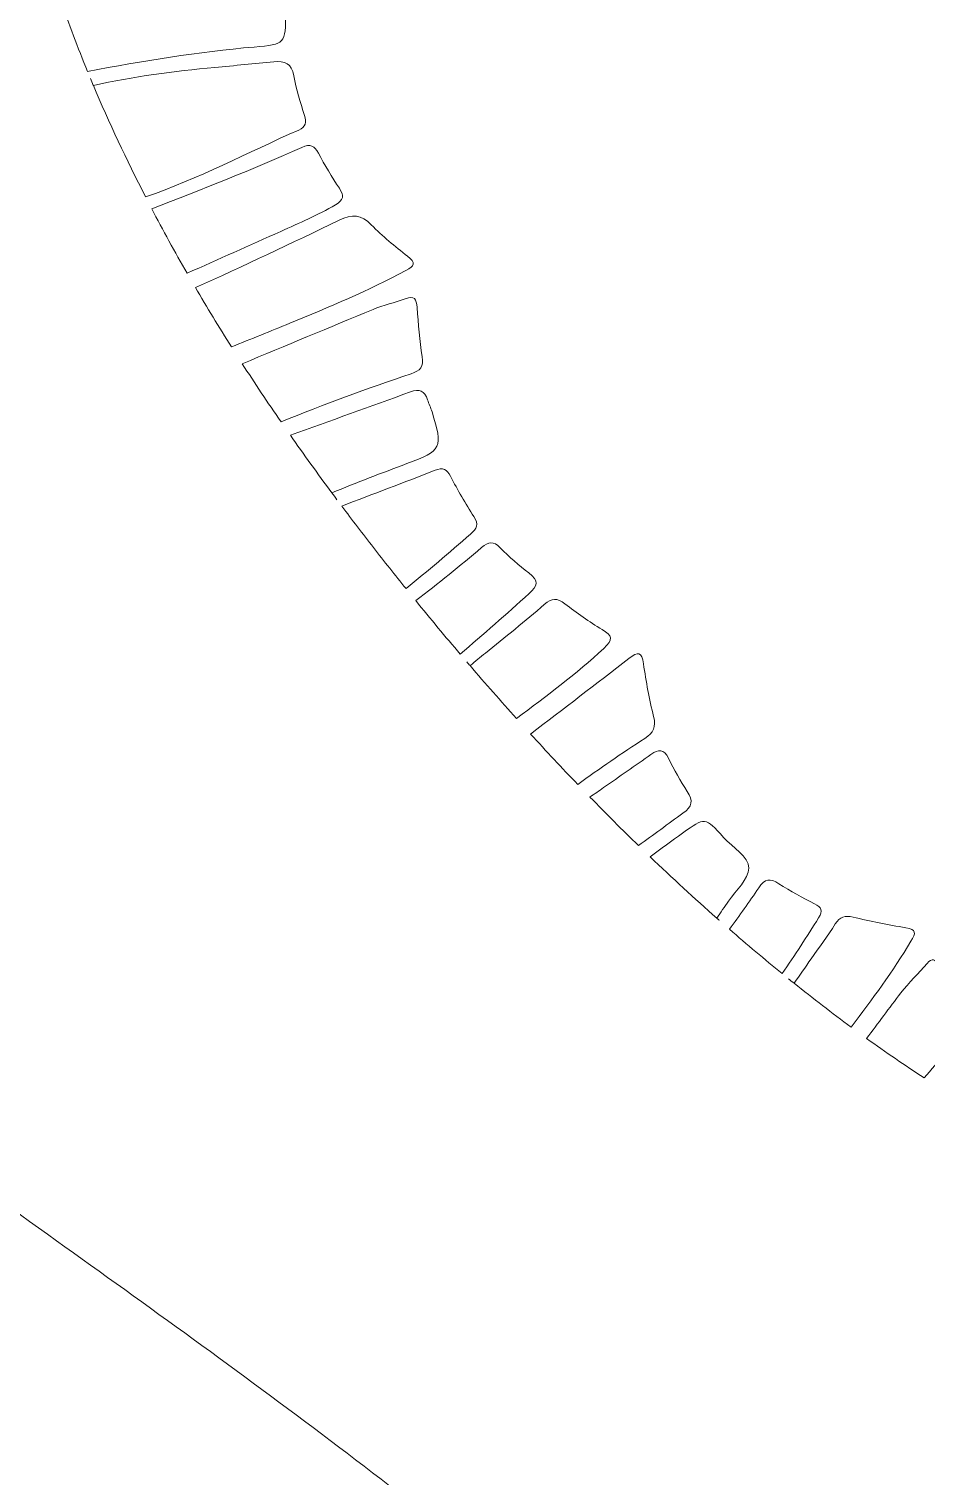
# Model space of a CAD drawing. Extents: x 705 to 8445, y -5934 to -84.
# Drawn here: x 1029.7 to 1254, y -4314.7 to -3952.6 of the extents above; entities that cross this region are included whole.
import ezdxf

# ---------------------------------------------------------------- set-up
doc = ezdxf.new("R2010")
doc.units = 0
doc.header["$MEASUREMENT"] = 0
doc.layers.add('Layer 1', color=7, linetype='Continuous')

# ---------------------------------------------------------------- blocks, each defined once
blk = doc.blocks.new('block 31')
at = {"layer": 'Layer 1', "lineweight": 0}
for points, knots in [([(2257.28, -3659.1), (2234.48, -3617.14), (2200.79, -3577.08), (2159.87, -3543.26), (2075.1, -3473.22), (1964.49, -3413.43), (1839.88, -3370.27), (1839.88, -3370.27), (1839.88, -3370.25), (1839.88, -3370.25), (1839.42, -3368.29), (1838.85, -3366.27), (1838.16, -3364.21), (1836.62, -3359.66), (1833.95, -3353.09), (1828.51, -3348.58), (1827.81, -3348), (1827.1, -3347.47), (1826.36, -3347), (1826.36, -3347), (1826.36, -3347), (1826.35, -3347), (1827.88, -3328.1), (1824.28, -3308.74), (1815.57, -3289.33), (1811.12, -3279.39), (1803.75, -3272.44), (1796.61, -3265.72), (1790.88, -3260.31), (1785.45, -3255.19), (1781.81, -3248.82), (1780.72, -3246.92), (1779.8, -3244.87), (1778.82, -3242.69), (1777.56, -3239.87), (1776.25, -3236.96), (1774.48, -3234.13), (1767.43, -3222.87), (1755.91, -3216.8), (1744.63, -3213.55), (1744.63, -3213.55), (1743.26, -3211.5), (1743.26, -3211.5), (1700.83, -3146.97), (1636.69, -3122.16), (1590.35, -3112.73), (1549.47, -3104.39), (1515.61, -3106.15), (1503.73, -3107.19), (1503.69, -3107.13), (1503.65, -3107.09), (1503.63, -3107.06), (1503.63, -3107.06), (1503.45, -3107.21), (1503.45, -3107.21), (1501.87, -3107.36), (1500.7, -3107.48), (1500, -3107.56), (1499.3, -3107.48), (1498.13, -3107.36), (1496.56, -3107.21), (1496.56, -3107.21), (1496.37, -3107.06), (1496.37, -3107.06), (1496.35, -3107.09), (1496.31, -3107.13), (1496.27, -3107.19), (1484.39, -3106.15), (1450.53, -3104.39), (1409.65, -3112.73), (1363.31, -3122.16), (1299.17, -3146.97), (1256.76, -3211.48), (1256.76, -3211.48), (1255.38, -3213.55), (1255.38, -3213.55), (1244.09, -3216.8), (1232.57, -3222.87), (1225.52, -3234.13), (1223.75, -3236.96), (1222.44, -3239.87), (1221.18, -3242.69), (1220.2, -3244.87), (1219.28, -3246.92), (1218.19, -3248.82), (1214.55, -3255.19), (1209.12, -3260.31), (1203.39, -3265.72), (1196.25, -3272.44), (1188.88, -3279.39), (1184.43, -3289.33), (1175.72, -3308.74), (1172.12, -3328.1), (1173.65, -3347), (1173.64, -3347), (1173.64, -3347), (1173.64, -3347), (1172.91, -3347.47), (1172.19, -3347.99), (1171.49, -3348.58), (1166.05, -3353.09), (1163.38, -3359.65), (1161.84, -3364.21), (1161.15, -3366.27), (1160.58, -3368.29), (1160.12, -3370.25), (1160.12, -3370.25), (1160.12, -3370.27), (1160.12, -3370.27), (1035.51, -3413.43), (924.9, -3473.22), (840.13, -3543.26), (799.22, -3577.08), (765.52, -3617.14), (742.72, -3659.1), (716.93, -3706.53), (704.78, -3755.81), (706.61, -3805.55), (708.34, -3852.44), (720.97, -3901.24), (744.18, -3950.56), (776.16, -4018.52), (826.78, -4084.15), (894.59, -4145.62), (939.27, -4186.12), (988.74, -4221.57), (1036.58, -4255.86), (1081.92, -4288.36), (1128.81, -4321.97), (1171.35, -4359.71), (1248.94, -4428.49), (1300.36, -4494.94), (1328.51, -4562.74), (1324.68, -4568.78), (1321.1, -4575.62), (1318.44, -4583.02), (1317.03, -4582.92), (1315.46, -4582.85), (1313.87, -4582.85), (1308, -4582.85), (1301.57, -4583.94), (1299.84, -4589.72), (1299.35, -4591.39), (1299.31, -4592.94), (1299.27, -4594.32), (1299.27, -4594.65), (1299.26, -4594.97), (1299.25, -4595.28), (1299.07, -4598.99), (1297.7, -4602.95), (1295.19, -4607.05), (1294.24, -4608.6), (1293.21, -4610.14), (1292.14, -4611.64), (1291.46, -4612.59), (1290.76, -4613.54), (1290.03, -4614.48), (1282.79, -4623.87), (1273.55, -4632.4), (1264.57, -4640.7), (1264.57, -4640.7), (1260.48, -4644.5), (1260.48, -4644.5), (1250.16, -4654.07), (1239.49, -4663.97), (1227.49, -4670.59), (1224.1, -4672.48), (1219.99, -4676.81), (1219.7, -4686.79), (1218.97, -4711.36), (1240.81, -4755.67), (1260.37, -4770.55), (1241.52, -4806.38), (1219.02, -4857.42), (1199.77, -4924.23), (1174.99, -5010.3), (1160.3, -5105.45), (1156.13, -5207.05), (1152.63, -5292.07), (1156.53, -5381.81), (1167.74, -5475.11), (1163.2, -5478.43), (1158.2, -5481.58), (1152.48, -5484.72), (1126.07, -5499.19), (1097.44, -5504.35), (1071.86, -5499.25), (1037.65, -5492.45), (1010.5, -5472.75), (991.16, -5440.72), (954.52, -5380.07), (953.85, -5285.76), (972.12, -5223.95), (991.72, -5157.67), (1030.95, -5091.38), (1095.59, -5015.32), (1100.04, -5010.08), (1104.54, -5004.87), (1109.05, -4999.66), (1133.44, -4971.39), (1158.65, -4942.17), (1176.47, -4908.58), (1200.61, -4863.05), (1206.18, -4814.98), (1191.73, -4776.7), (1191.73, -4776.7), (1181.23, -4748.9), (1181.23, -4748.9), (1181.23, -4748.9), (1183.66, -4778.52), (1183.66, -4778.52), (1186.59, -4814.26), (1171.98, -4846.76), (1159.22, -4867.74), (1139.1, -4900.81), (1110.97, -4928.95), (1083.75, -4956.17), (1072.54, -4967.4), (1060.93, -4979.02), (1050.06, -4990.8), (985.75, -5060.52), (939.06, -5124.07), (907.3, -5185.11), (864.56, -5267.19), (849.07, -5345.56), (861.27, -5418), (881.01, -5535.4), (980.35, -5627.87), (1070.03, -5667.42), (1102.26, -5681.63), (1132.31, -5688.81), (1157.87, -5688.81), (1176.42, -5688.81), (1192.6, -5685.03), (1205.52, -5677.4), (1205.52, -5677.42), (1205.52, -5677.42), (1205.52, -5677.42), (1212.39, -5699.36), (1220.21, -5719.79), (1228.89, -5738.56), (1249.15, -5782.32), (1274.96, -5818.69), (1305.6, -5846.65), (1339.33, -5877.45), (1383.39, -5900.64), (1436.58, -5915.59), (1478.92, -5927.49), (1526.09, -5933.71), (1573.63, -5933.71), (1577.09, -5933.71), (1580.56, -5933.68), (1584.02, -5933.61), (1715.27, -5931.1), (1847.15, -5876.35), (1945.85, -5783.41), (1983.5, -5747.95), (2012.68, -5707.49), (2030.23, -5666.4), (2050.52, -5618.94), (2055.69, -5571.02), (2045.64, -5523.97), (2025.77, -5431.09), (1963.25, -5354), (1869.6, -5306.89), (1787.63, -5265.67), (1689.88, -5251.14), (1599.49, -5266.42), (1605.66, -5255.1), (1611.89, -5243.86), (1618.09, -5232.7), (1636.91, -5198.83), (1656.35, -5163.79), (1673.14, -5127.91), (1710.23, -5048.64), (1732.26, -4977.48), (1740.49, -4910.34), (1745.6, -4868.73), (1747.15, -4816.91), (1734.72, -4770.08), (1753.98, -4755.61), (1775.54, -4712.46), (1775.54, -4687.69), (1775.54, -4687.28), (1775.54, -4686.88), (1775.53, -4686.48), (1775.23, -4676.52), (1771.13, -4672.21), (1767.74, -4670.33), (1755.74, -4663.73), (1745.07, -4653.85), (1734.75, -4644.31), (1734.75, -4644.31), (1730.65, -4640.52), (1730.65, -4640.52), (1719.35, -4630.12), (1707.67, -4619.36), (1700.02, -4606.97), (1697.52, -4602.89), (1696.16, -4598.95), (1695.98, -4595.25), (1695.96, -4594.94), (1695.95, -4594.61), (1695.95, -4594.29), (1695.92, -4592.92), (1695.87, -4591.37), (1695.38, -4589.7), (1693.66, -4583.98), (1687.32, -4582.87), (1681.49, -4582.85), (1678.84, -4575.53), (1675.29, -4568.75), (1671.49, -4562.74), (1699.63, -4494.94), (1751.06, -4428.49), (1828.65, -4359.71), (1871.19, -4321.97), (1918.08, -4288.36), (1963.42, -4255.86), (2011.26, -4221.57), (2060.73, -4186.12), (2105.41, -4145.62), (2173.22, -4084.15), (2223.84, -4018.52), (2255.82, -3950.56), (2279.03, -3901.24), (2291.66, -3852.45), (2293.39, -3805.55), (2295.22, -3755.81), (2283.07, -3706.53), (2257.28, -3659.1)], [0, 0, 0, 0, 1, 1, 1, 2, 2, 2, 3, 3, 3, 4, 4, 4, 5, 5, 5, 6, 6, 6, 7, 7, 7, 8, 8, 8, 9, 9, 9, 10, 10, 10, 11, 11, 11, 12, 12, 12, 13, 13, 13, 14, 14, 14, 15, 15, 15, 16, 16, 16, 17, 17, 17, 18, 18, 18, 19, 19, 19, 20, 20, 20, 21, 21, 21, 22, 22, 22, 23, 23, 23, 24, 24, 24, 25, 25, 25, 26, 26, 26, 27, 27, 27, 28, 28, 28, 29, 29, 29, 30, 30, 30, 31, 31, 31, 32, 32, 32, 33, 33, 33, 34, 34, 34, 35, 35, 35, 36, 36, 36, 37, 37, 37, 38, 38, 38, 39, 39, 39, 40, 40, 40, 41, 41, 41, 42, 42, 42, 43, 43, 43, 44, 44, 44, 45, 45, 45, 46, 46, 46, 47, 47, 47, 48, 48, 48, 49, 49, 49, 50, 50, 50, 51, 51, 51, 52, 52, 52, 53, 53, 53, 54, 54, 54, 55, 55, 55, 56, 56, 56, 57, 57, 57, 58, 58, 58, 59, 59, 59, 60, 60, 60, 61, 61, 61, 62, 62, 62, 63, 63, 63, 64, 64, 64, 65, 65, 65, 66, 66, 66, 67, 67, 67, 68, 68, 68, 69, 69, 69, 70, 70, 70, 71, 71, 71, 72, 72, 72, 73, 73, 73, 74, 74, 74, 75, 75, 75, 76, 76, 76, 77, 77, 77, 78, 78, 78, 79, 79, 79, 80, 80, 80, 81, 81, 81, 82, 82, 82, 83, 83, 83, 84, 84, 84, 85, 85, 85, 86, 86, 86, 87, 87, 87, 88, 88, 88, 89, 89, 89, 90, 90, 90, 91, 91, 91, 92, 92, 92, 93, 93, 93, 94, 94, 94, 95, 95, 95, 96, 96, 96, 97, 97, 97, 98, 98, 98, 99, 99, 99, 100, 100, 100, 101, 101, 101, 102, 102, 102, 103, 103, 103, 104, 104, 104, 105, 105, 105, 106, 106, 106, 107, 107, 107, 108, 108, 108, 109, 109, 109, 110, 110, 110, 110]), ([(1037.53, -3945.38), (1054.33, -3942.77), (1071.33, -3941.47), (1088.31, -3940.32), (1094.87, -3939.88), (1093.75, -3939.97), (1093.87, -3945.66), (1093.9, -3946.6), (1093.87, -3947.54), (1093.87, -3948.5), (1093.87, -3956.44), (1093.87, -3956.48), (1086.01, -3957.16), (1071.99, -3958.38), (1058.14, -3960.64), (1044.36, -3963.29), (1041.9, -3957.3), (1039.63, -3951.34), (1037.53, -3945.38)], [0, 0, 0, 0, 1, 1, 1, 2, 2, 2, 3, 3, 3, 4, 4, 4, 5, 5, 5, 6, 6, 6, 6]), ([(1045.8, -3966.75), (1045.8, -3966.75), (1045.79, -3966.75), (1045.79, -3966.75), (1045.55, -3966.18), (1045.31, -3965.61), (1045.07, -3965.02), (1045.31, -3965.59), (1045.55, -3966.18), (1045.8, -3966.75), (1055.81, -3964.53), (1065.97, -3963.24), (1076.18, -3962.27), (1081.11, -3961.8), (1086.05, -3961.32), (1090.97, -3960.85), (1093.63, -3960.59), (1095.39, -3961.27), (1095.94, -3964.37), (1096.52, -3967.72), (1097.57, -3971), (1098.61, -3974.26), (1099.17, -3976.02), (1098.94, -3977.14), (1097.15, -3977.93), (1084.42, -3983.6), (1072, -3990.08), (1058.86, -3994.68), (1054.06, -3985.33), (1049.7, -3976.02), (1045.8, -3966.75)], [0, 0, 0, 0, 1, 1, 1, 2, 2, 2, 3, 3, 3, 4, 4, 4, 5, 5, 5, 6, 6, 6, 7, 7, 7, 8, 8, 8, 9, 9, 9, 10, 10, 10, 10]), ([(1060.39, -3997.64), (1073.01, -3992.75), (1085.62, -3987.85), (1097.94, -3982.27), (1100.17, -3981.26), (1101.04, -3981.9), (1102.06, -3983.72), (1103.7, -3986.71), (1105.42, -3989.68), (1107.32, -3992.52), (1108.57, -3994.43), (1108.42, -3995.45), (1106.33, -3996.65), (1101.91, -3999.19), (1097.28, -4001.23), (1092.66, -4003.3), (1084.85, -4006.78), (1077.06, -4010.32), (1069.25, -4013.77), (1066.14, -4008.38), (1063.2, -4003), (1060.39, -3997.64)], [0, 0, 0, 0, 1, 1, 1, 2, 2, 2, 3, 3, 3, 4, 4, 4, 5, 5, 5, 6, 6, 6, 7, 7, 7, 7]), ([(1071.31, -4017.35), (1083.42, -4011.99), (1095.34, -4006.21), (1107.29, -4000.5), (1110.55, -3998.95), (1112.76, -3999), (1115.31, -4001.64), (1118.09, -4004.5), (1121.24, -4007.03), (1124.38, -4009.52), (1126.46, -4011.17), (1126.16, -4011.93), (1123.94, -4013.11), (1114.55, -4018.11), (1104.77, -4022.24), (1094.95, -4026.27), (1090.09, -4028.27), (1085.22, -4030.24), (1080.34, -4032.18), (1077.2, -4027.23), (1074.2, -4022.28), (1071.31, -4017.35)], [0, 0, 0, 0, 1, 1, 1, 2, 2, 2, 3, 3, 3, 4, 4, 4, 5, 5, 5, 6, 6, 6, 7, 7, 7, 7]), ([(1083.05, -4036.43), (1093.94, -4031.88), (1104.84, -4027.34), (1115.74, -4022.81), (1118.34, -4021.74), (1121.15, -4021.16), (1123.78, -4020.14), (1126.13, -4019.24), (1126.61, -4020.27), (1126.77, -4022.35), (1127.08, -4026.47), (1127.43, -4030.58), (1128.03, -4034.66), (1128.39, -4037.12), (1127.62, -4038.17), (1125.24, -4038.95), (1114.25, -4042.54), (1103.45, -4046.64), (1092.74, -4050.96), (1089.39, -4046.1), (1086.15, -4041.25), (1083.05, -4036.43)], [0, 0, 0, 0, 1, 1, 1, 2, 2, 2, 3, 3, 3, 4, 4, 4, 5, 5, 5, 6, 6, 6, 7, 7, 7, 7]), ([(1105.43, -4068.72), (1105.43, -4068.72), (1105.45, -4068.72), (1105.45, -4068.72), (1101.88, -4063.9), (1098.42, -4059.11), (1095.07, -4054.32), (1105.04, -4050.63), (1115.11, -4047.18), (1125.07, -4043.45), (1127.33, -4042.61), (1128.67, -4043.14), (1129.39, -4045.44), (1129.7, -4046.45), (1130.17, -4047.42), (1130.49, -4048.43), (1133.29, -4057.39), (1132.89, -4058.19), (1124.22, -4061.4), (1117.91, -4063.74), (1111.65, -4066.15), (1105.45, -4068.72), (1105.87, -4069.3), (1106.29, -4069.87), (1106.72, -4070.44), (1106.29, -4069.87), (1105.86, -4069.3), (1105.43, -4068.72)], [0, 0, 0, 0, 1, 1, 1, 2, 2, 2, 3, 3, 3, 4, 4, 4, 5, 5, 5, 6, 6, 6, 7, 7, 7, 8, 8, 8, 9, 9, 9, 9]), ([(1115.84, -4082.41), (1113.14, -4078.95), (1110.52, -4075.5), (1107.94, -4072.07), (1115.68, -4068.99), (1123.51, -4066.15), (1131.25, -4063.08), (1133.24, -4062.29), (1134.17, -4062.77), (1135.12, -4064.58), (1136.92, -4068.02), (1138.86, -4071.41), (1140.96, -4074.67), (1142.23, -4076.62), (1141.7, -4077.66), (1140.1, -4079.06), (1134.8, -4083.69), (1129.45, -4088.26), (1123.99, -4092.67), (1121.25, -4089.31), (1118.55, -4085.88), (1115.84, -4082.41)], [0, 0, 0, 0, 1, 1, 1, 2, 2, 2, 3, 3, 3, 4, 4, 4, 5, 5, 5, 6, 6, 6, 7, 7, 7, 7]), ([(1126.43, -4095.69), (1132.03, -4091.42), (1137.53, -4087.03), (1142.86, -4082.42), (1144.64, -4080.89), (1145.84, -4080.72), (1147.56, -4082.46), (1149.79, -4084.72), (1152.14, -4086.92), (1154.72, -4088.77), (1157.4, -4090.68), (1156.81, -4092.06), (1154.77, -4093.92), (1149.09, -4099.04), (1143.37, -4104.14), (1137.55, -4109.09), (1133.83, -4104.71), (1130.12, -4100.25), (1126.43, -4095.69)], [0, 0, 0, 0, 1, 1, 1, 2, 2, 2, 3, 3, 3, 4, 4, 4, 5, 5, 5, 6, 6, 6, 6]), ([(1140.01, -4111.95), (1140.01, -4111.95), (1140, -4111.96), (1140, -4111.96), (1139.73, -4111.65), (1139.46, -4111.33), (1139.2, -4111.02), (1139.47, -4111.33), (1139.73, -4111.64), (1140.01, -4111.95), (1141.29, -4110.9), (1142.55, -4109.85), (1143.83, -4108.81), (1148.77, -4104.78), (1153.78, -4100.84), (1158.57, -4096.64), (1160.47, -4094.98), (1161.79, -4094.98), (1163.72, -4096.48), (1166.7, -4098.78), (1169.79, -4100.99), (1173.03, -4102.91), (1175.68, -4104.47), (1175.86, -4105.41), (1173.46, -4107.63), (1166.58, -4114), (1159.12, -4119.62), (1151.61, -4125.17), (1147.73, -4120.86), (1143.86, -4116.46), (1140.01, -4111.95)], [0, 0, 0, 0, 1, 1, 1, 2, 2, 2, 3, 3, 3, 4, 4, 4, 5, 5, 5, 6, 6, 6, 7, 7, 7, 8, 8, 8, 9, 9, 9, 10, 10, 10, 10]), ([(1155.15, -4129.07), (1163.33, -4122.76), (1171.58, -4116.52), (1179.74, -4110.16), (1182.03, -4108.38), (1182.91, -4108.48), (1183.37, -4111.51), (1184.02, -4115.94), (1184.81, -4120.36), (1185.91, -4124.7), (1186.56, -4127.32), (1185.93, -4128.74), (1183.68, -4130.19), (1177.99, -4133.86), (1172.41, -4137.71), (1166.93, -4141.67), (1163, -4137.58), (1159.06, -4133.37), (1155.15, -4129.07)], [0, 0, 0, 0, 1, 1, 1, 2, 2, 2, 3, 3, 3, 4, 4, 4, 5, 5, 5, 6, 6, 6, 6]), ([(1169.99, -4144.84), (1171.11, -4144.07), (1172.23, -4143.28), (1173.36, -4142.49), (1177.33, -4139.73), (1181.31, -4136.99), (1185.24, -4134.17), (1187.16, -4132.78), (1188.46, -4132.76), (1189.62, -4135.14), (1191.01, -4138.01), (1192.58, -4140.8), (1194.32, -4143.46), (1195.86, -4145.8), (1195.61, -4147.17), (1193.23, -4148.89), (1189.52, -4151.56), (1185.82, -4154.28), (1182.14, -4156.99), (1178.08, -4153.04), (1174.04, -4149), (1169.99, -4144.84)], [0, 0, 0, 0, 1, 1, 1, 2, 2, 2, 3, 3, 3, 4, 4, 4, 5, 5, 5, 6, 6, 6, 7, 7, 7, 7]), ([(1202.34, -4175.71), (1202.12, -4175.53), (1201.89, -4175.34), (1201.68, -4175.15), (1201.68, -4175.15), (1201.68, -4175.14), (1201.69, -4175.14), (1196.13, -4170.22), (1190.57, -4165.1), (1185.02, -4159.77), (1187.74, -4157.8), (1190.46, -4155.83), (1193.17, -4153.85), (1198.72, -4149.81), (1198.8, -4149.78), (1203.42, -4154.95), (1205.68, -4157.48), (1209.69, -4159.61), (1209.69, -4162.64), (1209.7, -4165.39), (1206.5, -4168.17), (1204.64, -4170.87), (1203.66, -4172.3), (1202.67, -4173.72), (1201.69, -4175.14), (1201.91, -4175.34), (1202.12, -4175.53), (1202.34, -4175.71)], [0, 0, 0, 0, 1, 1, 1, 2, 2, 2, 3, 3, 3, 4, 4, 4, 5, 5, 5, 6, 6, 6, 7, 7, 7, 8, 8, 8, 9, 9, 9, 9]), ([(1204.87, -4177.93), (1207.38, -4174.53), (1209.84, -4171.07), (1212.18, -4167.55), (1213.74, -4165.2), (1215.05, -4165.09), (1217.26, -4166.52), (1220.12, -4168.37), (1223.14, -4170.02), (1226.17, -4171.6), (1227.86, -4172.49), (1228.33, -4173.22), (1227.18, -4175.08), (1224.23, -4179.8), (1221.19, -4184.44), (1218.05, -4189.02), (1213.65, -4185.44), (1209.26, -4181.75), (1204.87, -4177.93)], [0, 0, 0, 0, 1, 1, 1, 2, 2, 2, 3, 3, 3, 4, 4, 4, 5, 5, 5, 6, 6, 6, 6]), ([(1221.06, -4191.43), (1221.04, -4191.43), (1221.04, -4191.45), (1221.04, -4191.45), (1220.57, -4191.06), (1220.1, -4190.68), (1219.62, -4190.3), (1220.1, -4190.68), (1220.58, -4191.06), (1221.06, -4191.43), (1222.45, -4189.39), (1223.87, -4187.38), (1225.29, -4185.34), (1227.32, -4182.44), (1229.46, -4179.61), (1231.33, -4176.6), (1232.47, -4174.77), (1233.79, -4174.44), (1235.77, -4174.89), (1240.13, -4175.88), (1244.52, -4176.83), (1248.95, -4177.53), (1251.74, -4177.98), (1251.47, -4178.87), (1250.25, -4180.91), (1245.76, -4188.44), (1240.61, -4195.47), (1235.29, -4202.39), (1230.53, -4198.88), (1225.79, -4195.24), (1221.06, -4191.43)], [0, 0, 0, 0, 1, 1, 1, 2, 2, 2, 3, 3, 3, 4, 4, 4, 5, 5, 5, 6, 6, 6, 7, 7, 7, 8, 8, 8, 9, 9, 9, 10, 10, 10, 10]), ([(1239.18, -4205.24), (1239.18, -4205.24), (1239.18, -4205.23), (1239.18, -4205.23), (1242.03, -4201.43), (1244.87, -4197.65), (1247.72, -4193.87), (1249.7, -4191.24), (1252.15, -4188.96), (1254.32, -4186.47), (1255.54, -4185.06), (1256.31, -4185.39), (1257.24, -4186.8), (1259.64, -4190.46), (1262.01, -4194.14), (1264.66, -4197.6), (1266.23, -4199.63), (1265.92, -4200.88), (1264.31, -4202.7), (1260.65, -4206.79), (1257.08, -4210.93), (1253.56, -4215.13), (1248.76, -4211.98), (1243.96, -4208.69), (1239.18, -4205.24)], [0, 0, 0, 0, 1, 1, 1, 2, 2, 2, 3, 3, 3, 4, 4, 4, 5, 5, 5, 6, 6, 6, 7, 7, 7, 8, 8, 8, 8])]:
    blk.add_open_spline(points, degree=3, knots=knots, dxfattribs=at)
blk = doc.blocks.new('block 30')
at = {"layer": 'Layer 1'}
blk.add_blockref('block 31', (0, 0), dxfattribs=at)
blk = doc.blocks.new('block 29')
at = {"layer": 'Layer 1'}
blk.add_blockref('block 30', (0, 0), dxfattribs=at)

msp = doc.modelspace()

# ---------------------------------------------------------------- block references
at = {"layer": 'Layer 1'}
msp.add_blockref('block 29', (0, 0), dxfattribs=at)

doc.saveas('drawing.dxf')
